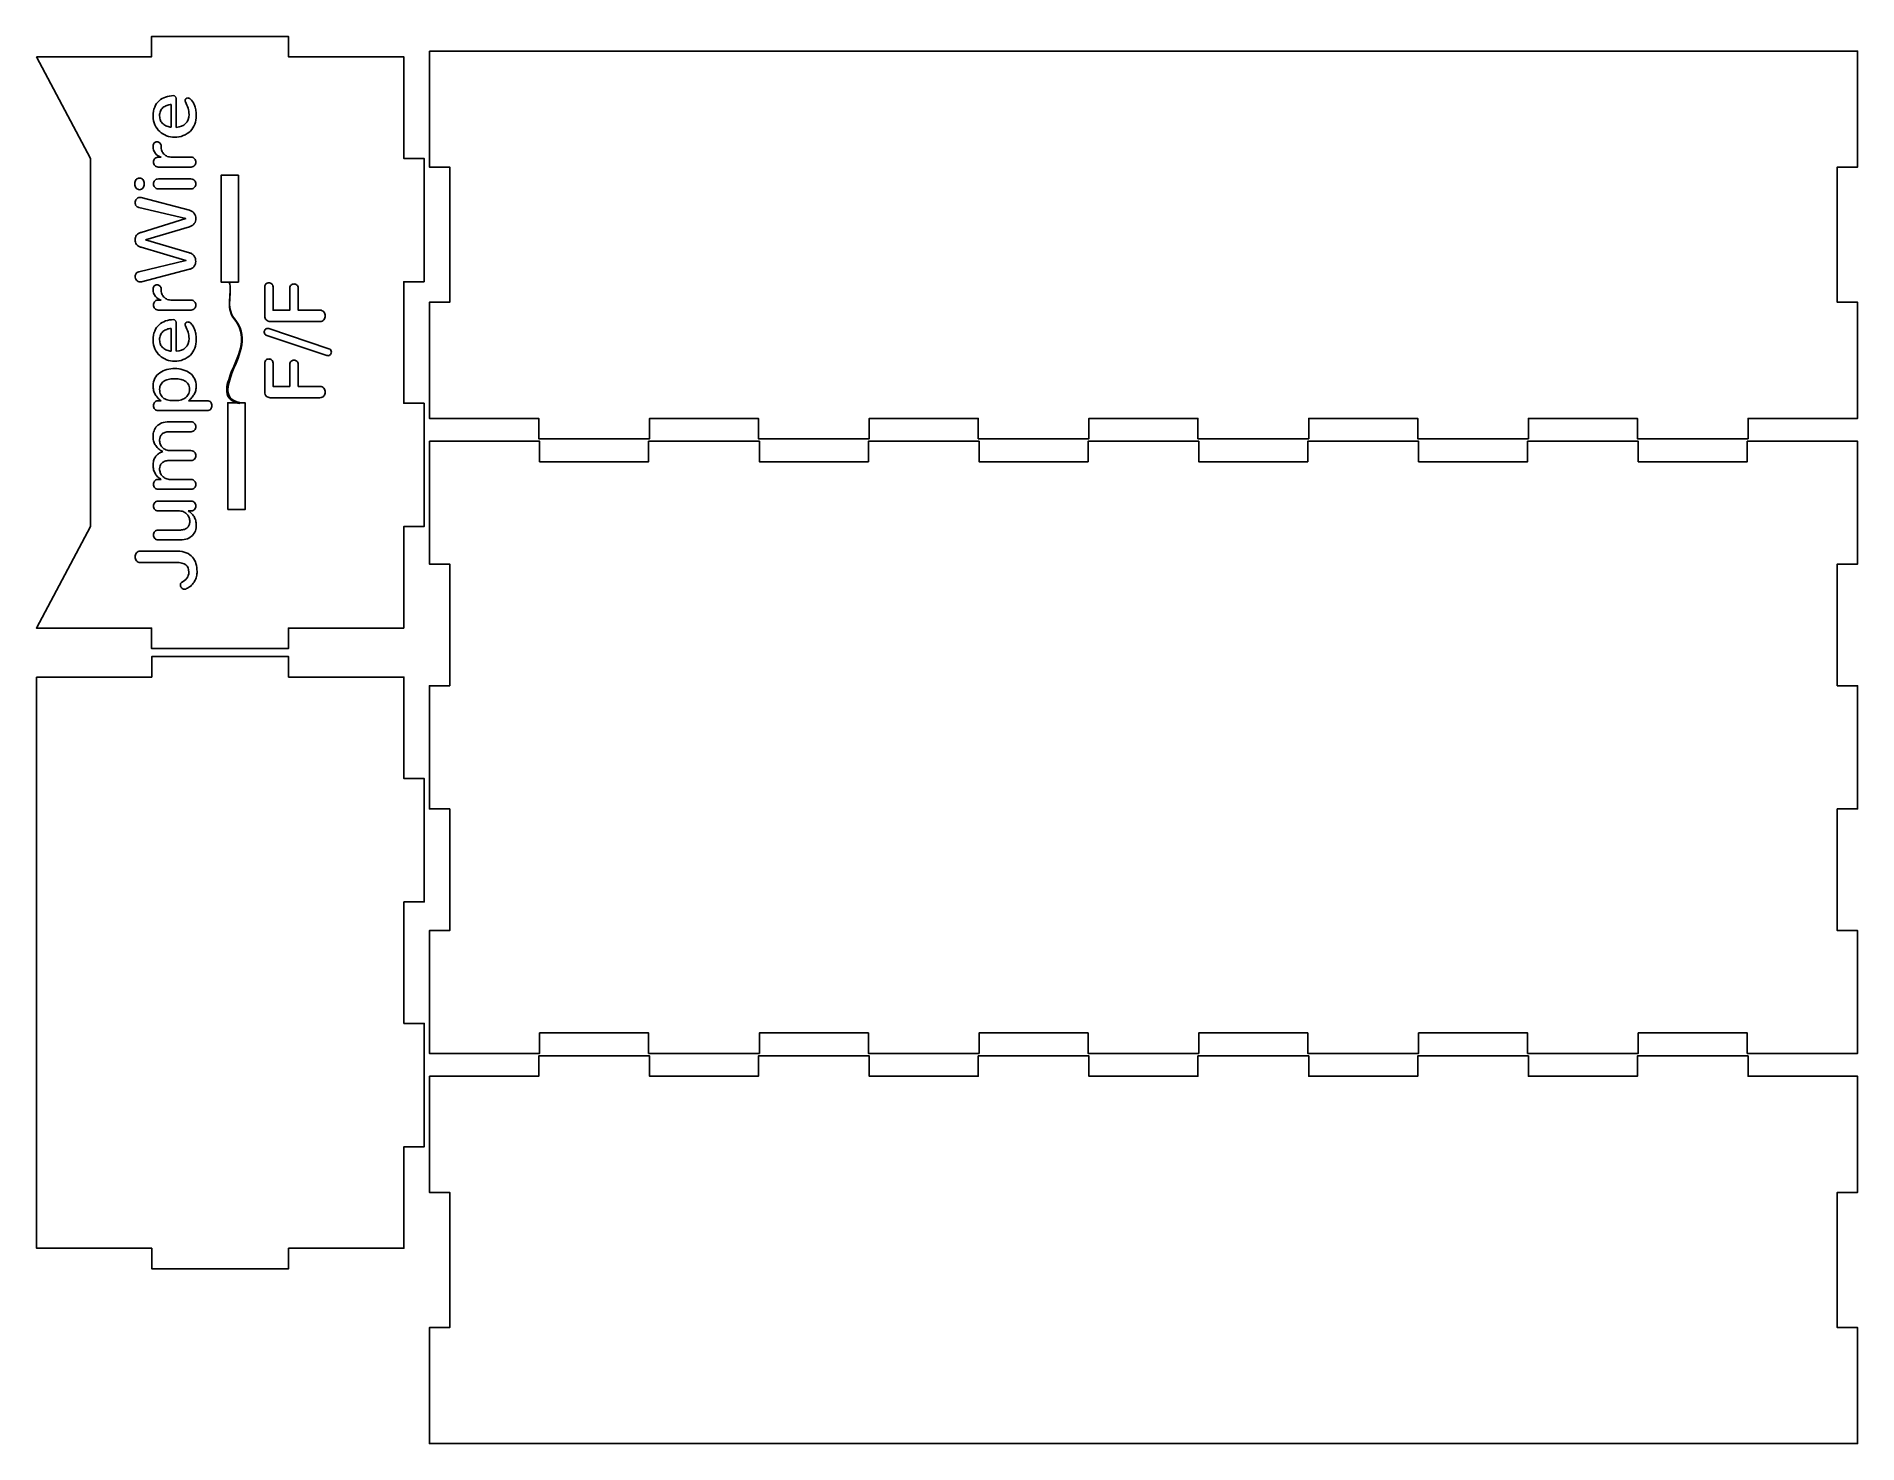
# Model space of a CAD drawing. Extents: x 4 to 361, y 20 to 295.
import ezdxf

# ---------------------------------------------------------------- set-up
doc = ezdxf.new("R2010")
doc.units = 0
doc.layers.add('Layer_1', color=7, linetype='CONTINUOUS')

msp = doc.modelspace()

# ---------------------------------------------------------------- linework, layer by layer
at = {"layer": 'Layer_1', "color": 7}
for points in [[(3.970833, 291.375004), (26.5525, 291.375004), (26.5525, 295.375004), (53.389166, 295.375004), (53.389166, 291.375004), (75.970833, 291.375004), (75.970833, 271.460004), (79.970833, 271.460004), (79.970833, 247.290004), (75.970833, 247.290004), (75.970833, 223.460004), (79.970833, 223.460004), (79.970833, 199.290004), (75.970833, 199.290004), (75.970833, 179.375004), (53.389166, 179.375004), (53.389166, 175.375004), (26.5525, 175.375004), (26.5525, 179.375004), (3.970833, 179.375004), (14.554166, 199.290004), (14.554166, 223.460004), (14.554166, 247.290004), (14.554166, 271.460004)], [(81, 292.5), (102.45346, 292.5), (124.16192, 292.5), (145.53038, 292.5), (167.23885, 292.5), (188.60731, 292.5), (210.31577, 292.5), (231.68423, 292.5), (253.39269, 292.5), (274.76115, 292.5), (296.46962, 292.5), (317.83808, 292.5), (339.54654, 292.5), (361, 292.5), (361, 269.748333), (357, 269.748333), (357, 243.251667), (361, 243.251667), (361, 220.5), (339.54654, 220.5), (339.54654, 216.5), (317.83808, 216.5), (317.83808, 220.5), (296.46962, 220.5), (296.46962, 216.5), (274.76115, 216.5), (274.76115, 220.5), (253.39269, 220.5), (253.39269, 216.5), (231.68423, 216.5), (231.68423, 220.5), (210.31577, 220.5), (210.31577, 216.5), (188.60731, 216.5), (188.60731, 220.5), (167.23885, 220.5), (167.23885, 216.5), (145.53038, 216.5), (145.53038, 220.5), (124.16192, 220.5), (124.16192, 216.5), (102.45346, 216.5), (102.45346, 220.5), (81, 220.5), (81, 243.251667), (85, 243.251667), (85, 269.748333), (81, 269.748333)], [(81, 216), (102.62346, 216), (102.62346, 212), (123.99192, 212), (123.99192, 216), (145.70038, 216), (145.70038, 212), (167.06885, 212), (167.06885, 216), (188.77731, 216), (188.77731, 212), (210.14577, 212), (210.14577, 216), (231.85423, 216), (231.85423, 212), (253.22269, 212), (253.22269, 216), (274.93115, 216), (274.93115, 212), (296.29962, 212), (296.29962, 216), (318.00808, 216), (318.00808, 212), (339.37654, 212), (339.37654, 216), (361, 216), (361, 191.915), (357, 191.915), (357, 168.085), (361, 168.085), (361, 143.915), (357, 143.915), (357, 120.085), (361, 120.085), (361, 96), (339.37654, 96), (339.37654, 100), (318.00808, 100), (318.00808, 96), (296.29962, 96), (296.29962, 100), (274.93115, 100), (274.93115, 96), (253.22269, 96), (253.22269, 100), (231.85423, 100), (231.85423, 96), (210.14577, 96), (210.14577, 100), (188.77731, 100), (188.77731, 96), (167.06885, 96), (167.06885, 100), (145.70038, 100), (145.70038, 96), (123.99192, 96), (123.99192, 100), (102.62346, 100), (102.62346, 96), (81, 96), (81, 120.085), (85, 120.085), (85, 143.915), (81, 143.915), (81, 168.085), (85, 168.085), (85, 191.915), (81, 191.915)], [(4.00007, 169.787503), (26.58174, 169.787503), (26.58174, 173.787503), (53.4184, 173.787503), (53.4184, 169.787503), (76.00007, 169.787503), (76.00007, 149.872503), (80.00007, 149.872503), (80.00007, 125.702503), (76.00007, 125.702503), (76.00007, 101.872503), (80.00007, 101.872503), (80.00007, 77.702503), (76.00007, 77.702503), (76.00007, 57.787503), (53.4184, 57.787503), (53.4184, 53.787503), (26.58174, 53.787503), (26.58174, 57.787503), (4.00007, 57.787503), (4.00007, 77.702503), (4.00007, 101.872503), (4.00007, 125.702503), (4.00007, 149.872503)], [(81, 91.5), (102.45346, 91.5), (102.45346, 95.5), (124.16192, 95.5), (124.16192, 91.5), (145.53038, 91.5), (145.53038, 95.5), (167.23885, 95.5), (167.23885, 91.5), (188.60731, 91.5), (188.60731, 95.5), (210.31577, 95.5), (210.31577, 91.5), (231.68423, 91.5), (231.68423, 95.5), (253.39269, 95.5), (253.39269, 91.5), (274.76115, 91.5), (274.76115, 95.5), (296.46962, 95.5), (296.46962, 91.5), (317.83808, 91.5), (317.83808, 95.5), (339.54654, 95.5), (339.54654, 91.5), (361, 91.5), (361, 68.74833), (357, 68.74833), (357, 42.25167), (361, 42.25167), (361, 19.5), (339.54654, 19.5), (317.83808, 19.5), (296.46962, 19.5), (274.76115, 19.5), (253.39269, 19.5), (231.68423, 19.5), (210.31577, 19.5), (188.60731, 19.5), (167.23885, 19.5), (145.53038, 19.5), (124.16192, 19.5), (102.45346, 19.5), (81, 19.5), (81, 42.25167), (85, 42.25167), (85, 68.74833), (81, 68.74833)]]:
    msp.add_lwpolyline(points, close=True, dxfattribs=at)
at = {"layer": 'Layer_1', "color": 3}
for points in [[(30.800756, 283.766055)], [(43.568667, 268.14696), (43.568667, 247.207005), (40.166881, 247.207005), (40.166881, 268.14696)], [(24.186168, 267.614899)], [(30.800756, 239.857631)], [(31.098412, 223.964466)], [(41.489806, 202.603048), (41.489806, 223.543003), (44.891592, 223.543003), (44.891592, 202.603048)]]:
    msp.add_lwpolyline(points, close=True, dxfattribs=at)
for points in [[(31.362995, 283.179008), (31.362995, 277.548344)], [(30.370808, 277.564881), (30.370808, 282.046261)], [(30.585782, 271.705222), (34.289948, 271.705222)], [(34.289948, 269.762191), (27.84073, 269.762158)], [(27.890339, 267.441262), (34.248607, 267.441262)], [(34.248607, 265.498231), (27.890339, 265.498233)], [(24.500371, 256.959635), (33.248157, 259.679883), (24.070423, 261.854427)], [(24.500375, 263.76439), (33.967496, 261.292189)], [(33.967497, 258.075848), (25.360261, 255.487886)], [(24.053886, 249.228842), (33.264693, 251.42819), (24.500371, 254.049219)], [(25.360261, 255.487886), (33.967487, 252.941271)], [(33.967488, 249.716662), (24.566512, 247.277535)], [(30.585782, 243.679234), (34.289948, 243.679234)], [(48.71801, 240.550501), (48.71801, 246.255579)], [(50.355129, 246.255579), (50.355129, 241.699785), (53.645884, 241.699785), (53.645884, 246.024069)], [(55.291261, 246.024069), (55.291261, 241.699785), (59.541131, 241.699785)], [(34.289948, 241.736203), (27.84073, 241.736169)], [(31.362995, 239.270584), (31.362995, 233.63992)], [(59.541131, 239.475631), (49.809414, 239.475634)], [(30.370808, 233.656456), (30.370808, 238.137836)], [(60.872303, 232.82635), (49.12315, 236.737223)], [(49.561367, 238.084919), (61.31052, 234.149242)], [(48.71801, 225.614773), (48.71801, 231.319851)], [(50.355129, 231.319851), (50.355129, 226.764057), (53.645884, 226.764057), (53.645884, 231.08834)], [(55.291261, 231.08834), (55.291261, 226.764057), (59.541131, 226.764057)], [(27.766314, 223.95617), (28.427774, 223.956168)], [(37.456678, 222.021407), (27.848996, 222.021407)], [(33.76078, 223.956168), (37.456678, 223.956168)], [(43.793013, 223.416985), (43.833253, 223.499148), (43.833259, 223.499148)], [(43.833259, 223.499148), (43.873499, 223.581312)], [(59.541131, 224.539903), (49.809414, 224.539906)], [(34.281679, 217.877407), (29.973933, 217.877367)], [(29.990468, 219.820438), (34.281679, 219.820438)], [(34.273412, 212.230171), (29.973933, 212.230171)], [(30.395613, 214.164932), (34.273412, 214.164932)], [(30.296394, 208.526004), (34.28168, 208.526004)], [(34.28168, 206.582973), (27.84073, 206.582973)], [(27.857268, 204.278618), (34.28168, 204.278612)], [(32.040992, 202.343857), (27.857268, 202.343857)], [(34.331291, 202.343849), (33.711174, 202.343849)], [(27.865537, 198.606618), (32.214625, 198.606618)], [(32.181552, 196.663573), (27.865537, 196.663573)], [(24.376342, 194.46674), (31.544896, 194.46674)], [(31.396068, 192.24258), (24.376342, 192.24255)]]:
    msp.add_lwpolyline(points, dxfattribs=at)
for points in [[(27.154467, 281.517097), (27.369441, 282.01319), (27.656073, 282.423846), (28.014363, 282.749063)], [(28.014363, 282.749063), (28.372653, 283.079792), (28.802601, 283.327839), (29.304206, 283.493204)], [(29.304206, 283.493204), (29.8003, 283.664081), (30.29915, 283.755031), (30.800756, 283.766055)], [(30.800756, 283.766052), (30.949584, 283.766052), (31.081876, 283.716443), (31.197631, 283.617224)], [(31.197631, 283.617224), (31.307874, 283.523517), (31.362995, 283.377445), (31.362995, 283.179008)], [(33.115864, 282.806938), (33.115864, 282.955766), (33.170985, 283.074277), (33.281228, 283.162471)], [(33.190274, 282.525818), (33.140667, 282.625037), (33.115864, 282.718743), (33.115864, 282.806938)], [(33.694636, 281.310388), (33.567857, 281.707263), (33.399736, 282.112407), (33.190274, 282.525818)], [(33.281228, 283.162471), (33.391471, 283.256178), (33.518251, 283.303031), (33.661567, 283.303031)], [(33.661567, 283.303031), (33.7222, 283.303031), (33.788346, 283.292008), (33.860004, 283.269961)], [(33.860004, 283.269961), (33.926151, 283.253428), (33.989541, 283.223111), (34.050174, 283.179011)], [(34.050174, 283.179011), (34.276172, 283.002622), (34.469097, 282.784892), (34.62895, 282.525821)], [(34.62895, 282.525821), (34.788802, 282.272262), (34.918337, 281.996654), (35.017556, 281.698998)], [(26.832006, 279.764232), (26.832006, 280.442227), (26.939493, 281.026516), (27.154467, 281.517097)], [(27.204076, 278.019636), (26.956029, 278.521242), (26.832006, 279.102774), (26.832006, 279.764232)], [(28.287214, 280.715076), (28.176971, 280.444981), (28.12185, 280.133544), (28.12185, 279.780766)], [(28.12185, 279.780766), (28.12185, 279.461061), (28.179727, 279.168917), (28.295482, 278.904334)], [(28.766772, 281.409607), (28.551798, 281.222194), (28.391945, 280.990683), (28.287214, 280.715076)], [(28.295482, 278.904334), (28.411237, 278.645263), (28.579358, 278.419264), (28.799844, 278.226339)], [(29.527449, 281.856091), (29.229792, 281.75136), (28.976233, 281.602532), (28.766772, 281.409607)], [(30.370808, 282.046261), (30.106225, 282.024214), (29.825105, 281.960824), (29.527449, 281.856091)], [(33.223347, 278.284216), (33.664319, 278.730701), (33.884805, 279.317745), (33.884805, 280.045349)], [(33.884805, 280.045349), (33.884805, 280.491834), (33.821415, 280.913513), (33.694636, 281.310388)], [(35.30694, 279.855183), (35.30694, 279.254358), (35.207721, 278.694875), (35.009284, 278.176733)], [(35.017556, 281.698998), (35.116775, 281.401342), (35.188433, 281.092661), (35.23253, 280.772956)], [(35.23253, 280.772956), (35.282137, 280.458763), (35.30694, 280.152839), (35.30694, 279.855183)], [(28.146654, 276.738061), (27.760803, 277.096351), (27.446611, 277.523543), (27.204076, 278.019636)], [(29.502644, 275.90297), (28.984501, 276.106919), (28.532505, 276.385283), (28.146654, 276.738061)], [(28.799844, 278.226339), (29.020331, 278.038926), (29.276646, 277.887341), (29.56879, 277.771586)], [(31.032266, 275.597045), (30.53066, 275.597045), (30.020786, 275.69902), (29.502644, 275.90297)], [(29.56879, 277.771586), (29.860934, 277.655831), (30.128273, 277.586929), (30.370808, 277.564881)], [(32.752058, 275.919506), (32.195331, 275.704532), (31.622067, 275.597045), (31.032266, 275.597045)], [(31.362995, 277.548344), (32.162258, 277.597951), (32.782375, 277.843241), (33.223347, 278.284216)], [(34.149388, 276.820743), (33.76905, 276.440404), (33.303273, 276.139992), (32.752058, 275.919506)], [(35.009284, 278.176733), (34.810847, 277.65859), (34.524215, 277.206594), (34.149388, 276.820743)], [(26.832006, 273.871498), (26.832006, 274.009302), (26.856809, 274.130569), (26.906416, 274.2353)], [(27.295027, 272.432826), (26.986346, 272.791116), (26.832006, 273.270673), (26.832006, 273.871498)], [(26.906416, 274.2353), (26.950516, 274.345543), (27.008394, 274.436494), (27.080049, 274.508152)], [(26.989102, 271.085072), (27.022175, 271.195315), (27.074541, 271.294534), (27.146199, 271.382728)], [(27.080049, 274.508152), (27.151707, 274.57981), (27.234389, 274.632175), (27.328096, 274.665248)], [(27.146199, 271.382728), (27.212346, 271.470923), (27.30054, 271.542581), (27.410782, 271.597702)], [(28.452579, 271.705222), (27.984046, 271.832002), (27.598195, 272.074537), (27.295027, 272.432826)], [(27.328096, 274.665248), (27.421803, 274.703835), (27.518265, 274.723128), (27.617484, 274.723128)], [(27.410782, 271.597702), (27.515513, 271.658335), (27.639536, 271.691409), (27.782852, 271.696922)], [(27.617484, 274.723128), (27.716703, 274.723128), (27.813165, 274.703835), (27.906872, 274.665248)], [(27.782852, 271.696922), (27.788385, 271.696922), (27.824214, 271.696922), (27.890339, 271.696922)], [(27.890339, 271.696922), (27.956486, 271.702455), (28.033656, 271.705222), (28.12185, 271.705222)], [(27.906872, 274.665248), (28.000579, 274.632175), (28.086017, 274.577053), (28.163187, 274.499884)], [(28.12185, 271.705222), (28.204532, 271.705222), (28.278946, 271.705222), (28.345092, 271.705222)], [(28.163187, 274.499884), (28.234845, 274.428226), (28.295479, 274.334519), (28.345088, 274.218764)], [(28.345088, 274.218764), (28.389188, 274.108521), (28.411238, 273.978985), (28.411238, 273.830157)], [(28.345092, 271.705222), (28.411239, 271.705222), (28.447068, 271.705222), (28.452579, 271.705222)], [(28.411238, 273.830157), (28.411238, 273.510452), (28.458091, 273.218308), (28.551798, 272.953725)], [(28.551798, 272.953725), (28.645504, 272.694654), (28.78882, 272.471411), (28.981745, 272.283998)], [(28.981745, 272.283998), (29.169158, 272.102097), (29.386889, 271.958781), (29.634936, 271.85405)], [(29.634936, 271.85405), (29.882983, 271.754831), (30.199931, 271.705222), (30.585782, 271.705222)], [(34.289948, 271.705222), (34.444289, 271.705222), (34.579337, 271.674905), (34.695092, 271.614272)], [(34.695092, 271.614272), (34.805335, 271.559152), (34.899041, 271.484738), (34.976211, 271.39103)], [(34.976211, 271.39103), (35.053382, 271.302835), (35.111259, 271.198104), (35.149844, 271.076837)], [(26.931222, 270.746075), (26.931222, 270.86183), (26.950515, 270.974829), (26.989102, 271.085072)], [(26.989102, 270.382273), (26.950515, 270.50354), (26.931222, 270.624808), (26.931222, 270.746075)], [(27.162735, 270.06808), (27.085565, 270.161787), (27.027687, 270.266518), (26.989102, 270.382273)], [(27.443855, 269.844838), (27.3281, 269.905471), (27.234393, 269.979885), (27.162735, 270.06808)], [(27.84073, 269.762158), (27.691902, 269.762158), (27.55961, 269.789718), (27.443855, 269.844838)], [(34.695092, 269.844871), (34.579337, 269.789751), (34.444289, 269.762191), (34.289948, 269.762191)], [(34.98448, 270.059845), (34.907309, 269.97165), (34.810847, 269.899992), (34.695092, 269.844871)], [(35.149844, 270.365769), (35.111257, 270.255526), (35.056136, 270.153552), (34.98448, 270.059845)], [(35.149844, 271.076837), (35.188431, 270.961082), (35.207724, 270.84257), (35.207724, 270.721303)], [(35.207724, 270.721303), (35.207724, 270.600036), (35.188431, 270.481524), (35.149844, 270.365769)], [(23.26013, 266.473884), (23.26013, 266.639249), (23.284933, 266.790833), (23.33454, 266.928636)], [(23.33454, 266.010863), (23.284933, 266.154179), (23.26013, 266.308519), (23.26013, 266.473884)], [(23.33454, 266.928636), (23.37864, 267.071952), (23.44203, 267.193219), (23.52471, 267.292438)], [(23.52471, 265.638793), (23.442027, 265.743524), (23.378637, 265.867547), (23.33454, 266.010863)], [(23.52471, 267.292438), (23.607392, 267.391657), (23.706611, 267.468828), (23.822366, 267.523949)], [(23.822366, 265.399014), (23.706611, 265.459647), (23.607392, 265.539574), (23.52471, 265.638793)], [(23.822366, 267.523949), (23.932609, 267.584582), (24.053876, 267.614899), (24.186168, 267.614899)], [(24.186168, 265.316334), (24.053876, 265.316334), (23.932609, 265.343894), (23.822366, 265.399014)], [(24.558238, 265.399014), (24.442483, 265.343894), (24.318459, 265.316334), (24.186168, 265.316334)], [(24.186173, 267.614899), (24.456268, 267.614899), (24.67951, 267.507412), (24.855899, 267.292438)], [(24.847626, 265.638793), (24.764944, 265.539574), (24.668481, 265.459648), (24.558238, 265.399014)], [(25.046064, 266.002595), (24.996457, 265.864791), (24.930311, 265.743524), (24.847626, 265.638793)], [(24.855899, 267.292438), (25.026776, 267.077465), (25.112214, 266.801857), (25.112214, 266.465616)], [(25.112214, 266.465616), (25.112214, 266.300251), (25.090164, 266.145911), (25.046064, 266.002595)], [(26.931221, 266.473882), (26.931221, 266.595149), (26.953271, 266.713661), (26.997371, 266.829416)], [(26.997371, 266.11008), (26.953271, 266.231347), (26.931221, 266.352615), (26.931221, 266.473882)], [(26.997371, 266.829416), (27.035958, 266.945171), (27.096591, 267.047145), (27.179272, 267.13534)], [(27.179272, 265.795887), (27.096589, 265.889594), (27.035956, 265.994325), (26.997371, 266.11008)], [(27.179272, 267.13534), (27.256442, 267.229047), (27.355661, 267.303461), (27.476928, 267.358582)], [(27.476928, 265.580913), (27.355661, 265.636033), (27.256442, 265.707691), (27.179272, 265.795887)], [(27.476928, 267.358582), (27.592683, 267.413702), (27.730487, 267.441262), (27.890339, 267.441262)], [(27.890339, 265.498233), (27.730487, 265.498233), (27.592683, 265.525793), (27.476928, 265.580913)], [(34.248607, 267.441262), (34.40846, 267.441262), (34.54902, 267.410945), (34.670287, 267.350312)], [(34.670287, 265.580911), (34.54902, 265.525791), (34.40846, 265.498231), (34.248607, 265.498231)], [(34.670287, 267.350312), (34.786042, 267.295192), (34.885261, 267.220778), (34.967943, 267.12707)], [(34.976211, 265.795885), (34.893529, 265.70769), (34.791554, 265.636032), (34.670287, 265.580911)], [(34.967943, 267.12707), (35.045113, 267.038875), (35.105747, 266.934144), (35.149844, 266.812877)], [(35.149844, 266.10181), (35.111257, 265.986055), (35.05338, 265.88408), (34.976211, 265.795885)], [(35.149844, 266.812877), (35.188431, 266.697122), (35.207724, 266.57861), (35.207724, 266.457343)], [(35.207724, 266.457343), (35.207724, 266.336076), (35.188431, 266.217565), (35.149844, 266.10181)], [(23.318014, 262.755664), (23.318014, 262.882443), (23.340064, 263.006467), (23.384164, 263.127734)], [(23.499915, 262.185156), (23.378648, 262.361545), (23.318014, 262.551714), (23.318014, 262.755664)], [(23.384164, 263.127734), (23.428257, 263.254513), (23.491647, 263.367512), (23.574333, 263.466731)], [(24.070423, 261.854427), (23.80584, 261.904034), (23.61567, 262.014277), (23.499915, 262.185156)], [(23.574333, 263.466731), (23.651503, 263.56595), (23.747966, 263.645877), (23.863721, 263.70651)], [(23.863721, 263.70651), (23.973964, 263.767143), (24.100743, 263.79746), (24.244059, 263.79746)], [(24.244059, 263.79746), (24.332254, 263.79746), (24.417692, 263.786437), (24.500375, 263.76439)], [(33.967496, 261.292189), (34.176958, 261.242582), (34.361615, 261.162656), (34.521468, 261.052411)], [(34.521468, 261.052411), (34.675808, 260.942168), (34.8081, 260.812632), (34.918343, 260.663804)], [(34.918343, 260.663804), (35.023074, 260.520488), (35.103, 260.360636), (35.158121, 260.184247)], [(34.529737, 258.307359), (34.369884, 258.202628), (34.182471, 258.125457), (33.967497, 258.075848)], [(34.926612, 258.679429), (34.816369, 258.536113), (34.684077, 258.41209), (34.529737, 258.307359)], [(35.166391, 259.14245), (35.111271, 258.977085), (35.031345, 258.822745), (34.926612, 258.679429)], [(35.158121, 260.184247), (35.213241, 260.01337), (35.240801, 259.839737), (35.240801, 259.663348)], [(35.240801, 259.663348), (35.240801, 259.486959), (35.215998, 259.313327), (35.166391, 259.14245)], [(23.30975, 255.496159), (23.30975, 255.656012), (23.334553, 255.813108), (23.38416, 255.967448)], [(23.38416, 255.02487), (23.334553, 255.17921), (23.30975, 255.336306), (23.30975, 255.496159)], [(23.38416, 255.967448), (23.433767, 256.121788), (23.508181, 256.265104), (23.607402, 256.397396)], [(23.607402, 254.594922), (23.508183, 254.727213), (23.433769, 254.870529), (23.38416, 255.02487)], [(23.607402, 256.397396), (23.706621, 256.529687), (23.830644, 256.645442), (23.979472, 256.744661)], [(23.979472, 254.255925), (23.830644, 254.355144), (23.706621, 254.468143), (23.607402, 254.594922)], [(23.979472, 256.744661), (24.1283, 256.84388), (24.301933, 256.915538), (24.500371, 256.959635)], [(24.500371, 254.049219), (24.301933, 254.093319), (24.1283, 254.162221), (23.979472, 254.255925)], [(33.967487, 252.941271), (34.165925, 252.897171), (34.342314, 252.820001), (34.496654, 252.709761)], [(34.529728, 249.948172), (34.369875, 249.843441), (34.182462, 249.766271), (33.967488, 249.716662)], [(34.496654, 252.709761), (34.645482, 252.599518), (34.775018, 252.467226), (34.885261, 252.312886)], [(34.910066, 250.311975), (34.810847, 250.174171), (34.684068, 250.052903), (34.529728, 249.948172)], [(34.885261, 252.312886), (34.989992, 252.158545), (35.069918, 251.990425), (35.125039, 251.808524)], [(35.133309, 250.758459), (35.083702, 250.598606), (35.009288, 250.449778), (34.910066, 250.311975)], [(35.125039, 251.808524), (35.180159, 251.632135), (35.207719, 251.450234), (35.207719, 251.262821)], [(35.207719, 251.262821), (35.207719, 251.091944), (35.182916, 250.923824), (35.133309, 250.758459)], [(23.33455, 248.344141), (23.33455, 248.548091), (23.392428, 248.732748), (23.508183, 248.898112)], [(23.40896, 247.947266), (23.359353, 248.079558), (23.33455, 248.21185), (23.33455, 248.344141)], [(23.59913, 247.591732), (23.516447, 247.696463), (23.453057, 247.814975), (23.40896, 247.947266)], [(23.508183, 248.898112), (23.618426, 249.068989), (23.800327, 249.179232), (24.053886, 249.228842)], [(23.905054, 247.343685), (23.783787, 247.409832), (23.681812, 247.492514), (23.59913, 247.591732)], [(24.301929, 247.244465), (24.153101, 247.244465), (24.020809, 247.277538), (23.905054, 247.343685)], [(24.566512, 247.277535), (24.48383, 247.255488), (24.395636, 247.244465), (24.301929, 247.244465)], [(26.906416, 246.209312), (26.950516, 246.319555), (27.008394, 246.410505), (27.080049, 246.482163)], [(27.080049, 246.482163), (27.151707, 246.553821), (27.234389, 246.606187), (27.328096, 246.63926)], [(27.328096, 246.63926), (27.421803, 246.677847), (27.518265, 246.69714), (27.617484, 246.69714)], [(27.617484, 246.69714), (27.716703, 246.69714), (27.813165, 246.677847), (27.906872, 246.63926)], [(27.906872, 246.63926), (28.000579, 246.606187), (28.086017, 246.551065), (28.163187, 246.473895)], [(28.163187, 246.473895), (28.234845, 246.402237), (28.295479, 246.30853), (28.345088, 246.192775)], [(41.86198, 243.650292), (41.95319, 245.34435), (42.093431, 246.114236), (41.754375, 247.207003)], [(41.754375, 247.207003), (42.091083, 246.121804), (41.944403, 245.336519), (41.833165, 243.651027)], [(48.71801, 246.255579), (48.71801, 246.393383), (48.742817, 246.511894), (48.79243, 246.611113)], [(48.79243, 246.611113), (48.836523, 246.715844), (48.897157, 246.801282), (48.974331, 246.867428)], [(48.974331, 246.867428), (49.051501, 246.939086), (49.139695, 246.991451), (49.238914, 247.024524)], [(49.238914, 247.024524), (49.332621, 247.057597), (49.431839, 247.074134), (49.53657, 247.074134)], [(49.53657, 247.074134), (49.635789, 247.074134), (49.735007, 247.057597), (49.834226, 247.024524)], [(49.834226, 247.024524), (49.933445, 246.991451), (50.021639, 246.939085), (50.09881, 246.867428)], [(50.09881, 246.867428), (50.17598, 246.801281), (50.23937, 246.715843), (50.288979, 246.611113)], [(50.288979, 246.611113), (50.333079, 246.511894), (50.355129, 246.393383), (50.355129, 246.255579)], [(53.645884, 246.024069), (53.645884, 246.161872), (53.670687, 246.280383), (53.720294, 246.379602)], [(53.720294, 246.379602), (53.764394, 246.484333), (53.825028, 246.569772), (53.902195, 246.635917)], [(53.902195, 246.635917), (53.979365, 246.707575), (54.067559, 246.759941), (54.166778, 246.793014)], [(54.166778, 246.793014), (54.265997, 246.826087), (54.365215, 246.842624), (54.464434, 246.842624)], [(54.464434, 246.842624), (54.569165, 246.842624), (54.67114, 246.826087), (54.770359, 246.793014)], [(54.770359, 246.793014), (54.869578, 246.759941), (54.957772, 246.707575), (55.034942, 246.635917)], [(55.034942, 246.635917), (55.112112, 246.56977), (55.175502, 246.484332), (55.225111, 246.379602)], [(55.225111, 246.379602), (55.269211, 246.280383), (55.291261, 246.161872), (55.291261, 246.024069)], [(26.832006, 245.84551), (26.832006, 245.983313), (26.856809, 246.104581), (26.906416, 246.209312)], [(27.295027, 244.406838), (26.986346, 244.765128), (26.832006, 245.244685), (26.832006, 245.84551)], [(26.931222, 242.720086), (26.931222, 242.835841), (26.950515, 242.948841), (26.989102, 243.059084)], [(26.989102, 243.059084), (27.022175, 243.169327), (27.074541, 243.268545), (27.146199, 243.35674)], [(27.146199, 243.35674), (27.212346, 243.444934), (27.30054, 243.516592), (27.410782, 243.571714)], [(28.452579, 243.679234), (27.984046, 243.806013), (27.598195, 244.048548), (27.295027, 244.406838)], [(27.410782, 243.571714), (27.515513, 243.632347), (27.639536, 243.665421), (27.782852, 243.670934)], [(27.782852, 243.670934), (27.788385, 243.670934), (27.824214, 243.670934), (27.890339, 243.670934)], [(27.890339, 243.670934), (27.956486, 243.676467), (28.033656, 243.679234), (28.12185, 243.679234)], [(28.12185, 243.679234), (28.204532, 243.679234), (28.278946, 243.679234), (28.345092, 243.679234)], [(28.345088, 246.192775), (28.389188, 246.082532), (28.411238, 245.952997), (28.411238, 245.804168)], [(28.345092, 243.679234), (28.411239, 243.679234), (28.447068, 243.679234), (28.452579, 243.679234)], [(28.411238, 245.804168), (28.411238, 245.484463), (28.458091, 245.192319), (28.551798, 244.927736)], [(28.551798, 244.927736), (28.645504, 244.668665), (28.78882, 244.445423), (28.981745, 244.25801)], [(28.981745, 244.25801), (29.169158, 244.076109), (29.386889, 243.932793), (29.634936, 243.828062)], [(29.634936, 243.828062), (29.882983, 243.728843), (30.199931, 243.679234), (30.585782, 243.679234)], [(34.289948, 243.679234), (34.444289, 243.679234), (34.579337, 243.648917), (34.695092, 243.588284)], [(34.695092, 243.588284), (34.805335, 243.533164), (34.899041, 243.45875), (34.976211, 243.365042)], [(34.976211, 243.365042), (35.053382, 243.276847), (35.111259, 243.172116), (35.149844, 243.050849)], [(35.149844, 243.050849), (35.188431, 242.935094), (35.207724, 242.816583), (35.207724, 242.695315)], [(41.833165, 243.651027), (41.796155, 243.090195), (41.781685, 242.475075), (41.893745, 241.860981)], [(41.94559, 241.865156), (41.825554, 242.476064), (41.831771, 243.089209), (41.86198, 243.650292)], [(26.989102, 242.356284), (26.950515, 242.477551), (26.931222, 242.598819), (26.931222, 242.720086)], [(27.162735, 242.042091), (27.085565, 242.135798), (27.027687, 242.240529), (26.989102, 242.356284)], [(27.443855, 241.818849), (27.3281, 241.879482), (27.234393, 241.953896), (27.162735, 242.042091)], [(27.84073, 241.736169), (27.691902, 241.736169), (27.55961, 241.763729), (27.443855, 241.818849)], [(28.014363, 238.840639), (28.372653, 239.171368), (28.802601, 239.419414), (29.304206, 239.584779)], [(29.304206, 239.584779), (29.8003, 239.755656), (30.29915, 239.846606), (30.800756, 239.857631)], [(30.800756, 239.857628), (30.949584, 239.857628), (31.081876, 239.808019), (31.197631, 239.7088)], [(31.197631, 239.7088), (31.307874, 239.615093), (31.362995, 239.469021), (31.362995, 239.270584)], [(33.115864, 238.898513), (33.115864, 239.047341), (33.170985, 239.165852), (33.281228, 239.254047)], [(33.281228, 239.254047), (33.391471, 239.347754), (33.518251, 239.394607), (33.661567, 239.394607)], [(33.661567, 239.394607), (33.7222, 239.394607), (33.788346, 239.383584), (33.860004, 239.361537)], [(33.860004, 239.361537), (33.926151, 239.344997), (33.989541, 239.31468), (34.050174, 239.270587)], [(34.050174, 239.270587), (34.276172, 239.094198), (34.469097, 238.876467), (34.62895, 238.617396)], [(34.695092, 241.818883), (34.579337, 241.763763), (34.444289, 241.736203), (34.289948, 241.736203)], [(34.98448, 242.033857), (34.907309, 241.945663), (34.810847, 241.874005), (34.695092, 241.818883)], [(35.149844, 242.339782), (35.111257, 242.229539), (35.056136, 242.127564), (34.98448, 242.033857)], [(35.207724, 242.695315), (35.207724, 242.574048), (35.188431, 242.455537), (35.149844, 242.339782)], [(41.893745, 241.860981), (41.998764, 241.285435), (42.217562, 240.688339), (42.657631, 240.089117)], [(42.726681, 240.112594), (42.283931, 240.702033), (42.058047, 241.29282), (41.94559, 241.865156)], [(42.657631, 240.089117), (44.037177, 238.471127), (44.353509, 236.742055), (44.088436, 234.947892)], [(44.220163, 234.939914), (44.468402, 236.748501), (44.130613, 238.489419), (42.726681, 240.112594)], [(48.80069, 240.13709), (48.74557, 240.269381), (48.71801, 240.407185), (48.71801, 240.550501)], [(49.0322, 239.798092), (48.932981, 239.897311), (48.855811, 240.01031), (48.80069, 240.13709)], [(49.379466, 239.558314), (49.241662, 239.618947), (49.125907, 239.698873), (49.0322, 239.798092)], [(49.809414, 239.475634), (49.655073, 239.475634), (49.511757, 239.503194), (49.379466, 239.558314)], [(59.541131, 241.699785), (59.71752, 241.699785), (59.874616, 241.666712), (60.01242, 241.600565)], [(60.01242, 239.566581), (59.874616, 239.505948), (59.71752, 239.475631), (59.541131, 239.475631)], [(60.01242, 241.600565), (60.144711, 241.539932), (60.254954, 241.457249), (60.343149, 241.352518)], [(60.343149, 239.822896), (60.254954, 239.718165), (60.144711, 239.632727), (60.01242, 239.566581)], [(60.343149, 241.352518), (60.431344, 241.247787), (60.49749, 241.12652), (60.541587, 240.988716)], [(60.541587, 240.17843), (60.497487, 240.046138), (60.431341, 239.927627), (60.343149, 239.822896)], [(60.541587, 240.988716), (60.58568, 240.856425), (60.607727, 240.721377), (60.607727, 240.583573)], [(60.607727, 240.583573), (60.607727, 240.445769), (60.58568, 240.310721), (60.541587, 240.17843)], [(26.832006, 235.855808), (26.832006, 236.533803), (26.939493, 237.118091), (27.154467, 237.608673)], [(27.204076, 234.111212), (26.956029, 234.612818), (26.832006, 235.19435), (26.832006, 235.855808)], [(27.154467, 237.608673), (27.369441, 238.104766), (27.656073, 238.515422), (28.014363, 238.840639)], [(28.287214, 236.806651), (28.176971, 236.536556), (28.12185, 236.225119), (28.12185, 235.872341)], [(28.12185, 235.872341), (28.12185, 235.552636), (28.179727, 235.260492), (28.295482, 234.995909)], [(28.766772, 237.501183), (28.551798, 237.31377), (28.391945, 237.082259), (28.287214, 236.806651)], [(29.527449, 237.947667), (29.229792, 237.842936), (28.976233, 237.694108), (28.766772, 237.501183)], [(30.370808, 238.137836), (30.106225, 238.115789), (29.825105, 238.0524), (29.527449, 237.947667)], [(33.190274, 238.617393), (33.140667, 238.716612), (33.115864, 238.810319), (33.115864, 238.898513)], [(33.694636, 237.401964), (33.567857, 237.798839), (33.399736, 238.203982), (33.190274, 238.617393)], [(33.223347, 234.375792), (33.664319, 234.822277), (33.884805, 235.409321), (33.884805, 236.136925)], [(33.884805, 236.136925), (33.884805, 236.583409), (33.821415, 237.005089), (33.694636, 237.401964)], [(34.62895, 238.617396), (34.788802, 238.363837), (34.918337, 238.08823), (35.017556, 237.790574)], [(35.30694, 235.946759), (35.30694, 235.345934), (35.207721, 234.786451), (35.009284, 234.268308)], [(35.017556, 237.790574), (35.116775, 237.492917), (35.188433, 237.184237), (35.23253, 236.864532)], [(35.23253, 236.864532), (35.282137, 236.550339), (35.30694, 236.244415), (35.30694, 235.946759)], [(48.627056, 237.415217), (48.627056, 237.503412), (48.643593, 237.58885), (48.676666, 237.671532)], [(48.742811, 237.018342), (48.665641, 237.145122), (48.627056, 237.277414), (48.627056, 237.415217)], [(48.676666, 237.671532), (48.704226, 237.759727), (48.748323, 237.836897), (48.808958, 237.903043)], [(49.12315, 236.737223), (48.946761, 236.797856), (48.819981, 236.891563), (48.742811, 237.018342)], [(48.808958, 237.903043), (48.864078, 237.96919), (48.93298, 238.021555), (49.015664, 238.060139)], [(49.015664, 238.060139), (49.098346, 238.104239), (49.192052, 238.126289), (49.296783, 238.126289)], [(49.296783, 238.126289), (49.340883, 238.126289), (49.38498, 238.123522), (49.429075, 238.117989)], [(49.429075, 238.117989), (49.473175, 238.112456), (49.517272, 238.101432), (49.561367, 238.084919)], [(28.146654, 232.829636), (27.760803, 233.187926), (27.446611, 233.615118), (27.204076, 234.111212)], [(29.502644, 231.994545), (28.984501, 232.198495), (28.532505, 232.476859), (28.146654, 232.829636)], [(28.295482, 234.995909), (28.411237, 234.736838), (28.579358, 234.51084), (28.799844, 234.317914)], [(28.799844, 234.317914), (29.020331, 234.130501), (29.276646, 233.978917), (29.56879, 233.863162)], [(29.56879, 233.863162), (29.860934, 233.747407), (30.128273, 233.678505), (30.370808, 233.656456)], [(31.362995, 233.63992), (32.162258, 233.689527), (32.782375, 233.934817), (33.223347, 234.375792)], [(34.149388, 232.912319), (33.76905, 232.53198), (33.303273, 232.231568), (32.752058, 232.011082)], [(35.009284, 234.268308), (34.810847, 233.750166), (34.524215, 233.29817), (34.149388, 232.912319)], [(44.088436, 234.947892), (43.826602, 233.175653), (42.999839, 231.378067), (42.237845, 229.740487)], [(42.418766, 229.711035), (43.162073, 231.345829), (43.975277, 233.155761), (44.220163, 234.939914)], [(48.974331, 231.9317), (49.051501, 232.003358), (49.139695, 232.055723), (49.238914, 232.088796)], [(49.238914, 232.088796), (49.332621, 232.121869), (49.431839, 232.138406), (49.53657, 232.138406)], [(49.53657, 232.138406), (49.635789, 232.138406), (49.735007, 232.121869), (49.834226, 232.088796)], [(49.834226, 232.088796), (49.933445, 232.055723), (50.021639, 232.003357), (50.09881, 231.9317)], [(61.004594, 232.79328), (60.960501, 232.798813), (60.916404, 232.809837), (60.872303, 232.82635)], [(61.128618, 232.78498), (61.090031, 232.78498), (61.04869, 232.787747), (61.004594, 232.79328)], [(61.409738, 232.85113), (61.327055, 232.80703), (61.233349, 232.78498), (61.128618, 232.78498)], [(61.31052, 234.149242), (61.481397, 234.088609), (61.60542, 233.997658), (61.68259, 233.87639)], [(61.616443, 233.008226), (61.561323, 232.942079), (61.492421, 232.889714), (61.409738, 232.85113)], [(61.748735, 233.231469), (61.721175, 233.148786), (61.677078, 233.074372), (61.616443, 233.008226)], [(61.68259, 233.87639), (61.75976, 233.760635), (61.798345, 233.633856), (61.798345, 233.496052)], [(61.798345, 233.496052), (61.798345, 233.407857), (61.781808, 233.319663), (61.748735, 233.231469)], [(27.18754, 228.346598), (27.424563, 228.776546), (27.744267, 229.13208), (28.146654, 229.413199)], [(28.146654, 229.413199), (28.549041, 229.699831), (29.014818, 229.912049), (29.543985, 230.049853)], [(31.032266, 231.688621), (30.53066, 231.688621), (30.020786, 231.790596), (29.502644, 231.994545)], [(29.543985, 230.049853), (30.06764, 230.193169), (30.59405, 230.264827), (31.123217, 230.264827)], [(32.752058, 232.011082), (32.195331, 231.796108), (31.622067, 231.688621), (31.032266, 231.688621)], [(31.123217, 230.264827), (31.652384, 230.264827), (32.178794, 230.187657), (32.702448, 230.033316)], [(32.702448, 230.033316), (33.226103, 229.884488), (33.680855, 229.664002), (34.066706, 229.371858)], [(34.066706, 229.371858), (34.452557, 229.079714), (34.755725, 228.718668), (34.976211, 228.28872)], [(42.237845, 229.740487), (42.082584, 229.252416), (41.852246, 228.672195), (41.660756, 228.080804)], [(41.868712, 228.052792), (42.051167, 228.641457), (42.272904, 229.222207), (42.418766, 229.711035)], [(48.71801, 231.319851), (48.71801, 231.457655), (48.742817, 231.576166), (48.79243, 231.675385)], [(48.79243, 231.675385), (48.836523, 231.780116), (48.897157, 231.865554), (48.974331, 231.9317)], [(50.09881, 231.9317), (50.17598, 231.865553), (50.23937, 231.780115), (50.288979, 231.675385)], [(50.288979, 231.675385), (50.333079, 231.576166), (50.355129, 231.457655), (50.355129, 231.319851)], [(53.645884, 231.08834), (53.645884, 231.226144), (53.670687, 231.344655), (53.720294, 231.443874)], [(53.720294, 231.443874), (53.764394, 231.548605), (53.825028, 231.634044), (53.902195, 231.700189)], [(53.902195, 231.700189), (53.979365, 231.771847), (54.067559, 231.824213), (54.166778, 231.857286)], [(54.166778, 231.857286), (54.265997, 231.890359), (54.365215, 231.906896), (54.464434, 231.906896)], [(54.464434, 231.906896), (54.569165, 231.906896), (54.67114, 231.890359), (54.770359, 231.857286)], [(54.770359, 231.857286), (54.869578, 231.824213), (54.957772, 231.771847), (55.034942, 231.700189)], [(55.034942, 231.700189), (55.112112, 231.634042), (55.175502, 231.548604), (55.225111, 231.443874)], [(55.225111, 231.443874), (55.269211, 231.344655), (55.291261, 231.226144), (55.291261, 231.08834)], [(26.832006, 226.858317), (26.832006, 227.426068), (26.950517, 227.922162), (27.18754, 228.346598)], [(26.939493, 225.981884), (26.867835, 226.268516), (26.832006, 226.56066), (26.832006, 226.858317)], [(27.253686, 225.179866), (27.11037, 225.433425), (27.005639, 225.700765), (26.939493, 225.981884)], [(27.774584, 224.493603), (27.565122, 224.703065), (27.391489, 224.931819), (27.253686, 225.179866)], [(28.394701, 227.22215), (28.2128, 226.957567), (28.12185, 226.621325), (28.12185, 226.213426)], [(28.12185, 226.213426), (28.12185, 225.766941), (28.196264, 225.397627), (28.345092, 225.105483)], [(28.345092, 225.105483), (28.488408, 224.818851), (28.695114, 224.590097), (28.965209, 224.41922)], [(29.105769, 227.850535), (28.813625, 227.696195), (28.576602, 227.486733), (28.394701, 227.22215)], [(30.073152, 228.172996), (29.714862, 228.112363), (29.392401, 228.004876), (29.105769, 227.850535)], [(31.065339, 228.263946), (30.762171, 228.263946), (30.431442, 228.233629), (30.073152, 228.172996)], [(32.049258, 228.172996), (31.685456, 228.233629), (31.357483, 228.263946), (31.065339, 228.263946)], [(33.024909, 227.842267), (32.738277, 228.002119), (32.41306, 228.112362), (32.049258, 228.172996)], [(33.719441, 227.205613), (33.543052, 227.475708), (33.311541, 227.687926), (33.024909, 227.842267)], [(33.082787, 224.468829), (33.358394, 224.645218), (33.57888, 224.873973), (33.744245, 225.155092)], [(33.984024, 226.196889), (33.984024, 226.604788), (33.89583, 226.94103), (33.719441, 227.205613)], [(33.744245, 225.155092), (33.904098, 225.441724), (33.984024, 225.78899), (33.984024, 226.196889)], [(34.893527, 225.196403), (34.755723, 224.948356), (34.584846, 224.716845), (34.380897, 224.501871)], [(35.20772, 225.981884), (35.136062, 225.706277), (35.031331, 225.44445), (34.893527, 225.196403)], [(34.976211, 228.28872), (35.196697, 227.864285), (35.30694, 227.373703), (35.30694, 226.816975)], [(35.30694, 226.816975), (35.30694, 226.535856), (35.273867, 226.257492), (35.20772, 225.981884)], [(41.271909, 226.20932), (41.245149, 225.537521), (41.391455, 224.969772), (41.746468, 224.512409)], [(41.660756, 228.080804), (41.451472, 227.434461), (41.295552, 226.802937), (41.271909, 226.20932)], [(41.973589, 224.587931), (41.639608, 225.011333), (41.489268, 225.548864), (41.507604, 226.205919)], [(41.507604, 226.205919), (41.523804, 226.786358), (41.668926, 227.408212), (41.868712, 228.052792)], [(48.80069, 225.201362), (48.74557, 225.333653), (48.71801, 225.471457), (48.71801, 225.614773)], [(49.0322, 224.862364), (48.932981, 224.961583), (48.855811, 225.074582), (48.80069, 225.201362)], [(59.541131, 226.764057), (59.71752, 226.764057), (59.874616, 226.730984), (60.01242, 226.664837)], [(60.01242, 226.664837), (60.144711, 226.604204), (60.254954, 226.521521), (60.343149, 226.41679)], [(60.343149, 226.41679), (60.431344, 226.312059), (60.49749, 226.190792), (60.541587, 226.052988)], [(60.541587, 225.242702), (60.497487, 225.11041), (60.431341, 224.991899), (60.343149, 224.887168)], [(60.541587, 226.052988), (60.58568, 225.920697), (60.607727, 225.785649), (60.607727, 225.647845)], [(60.607727, 225.647845), (60.607727, 225.510041), (60.58568, 225.374993), (60.541587, 225.242702)], [(26.93122, 222.972251), (26.93122, 223.088006), (26.950513, 223.201005), (26.9891, 223.311248)], [(26.9891, 222.616717), (26.950513, 222.732472), (26.93122, 222.850984), (26.93122, 222.972251)], [(26.9891, 223.311248), (27.022173, 223.421491), (27.074539, 223.52071), (27.146197, 223.608905)], [(27.162733, 222.319061), (27.085563, 222.407256), (27.027685, 222.506474), (26.9891, 222.616717)], [(27.146197, 223.608905), (27.212344, 223.702612), (27.297782, 223.779782), (27.402512, 223.840415)], [(27.452121, 222.104087), (27.336366, 222.159207), (27.239903, 222.230865), (27.162733, 222.319061)], [(27.402512, 223.840415), (27.507243, 223.901048), (27.62851, 223.939633), (27.766314, 223.95617)], [(27.848996, 222.021407), (27.694656, 222.021407), (27.562364, 222.048967), (27.452121, 222.104087)], [(28.427774, 223.956168), (28.201776, 224.104996), (27.984046, 224.284141), (27.774584, 224.493603)], [(28.965209, 224.41922), (29.229792, 224.253855), (29.532961, 224.135344), (29.874714, 224.063686)], [(29.874714, 224.063686), (30.210955, 223.997539), (30.618855, 223.964466), (31.098412, 223.964466)], [(31.098412, 223.964468), (31.484263, 223.964468), (31.842553, 224.003053), (32.173282, 224.080223)], [(32.173282, 224.080223), (32.504011, 224.162905), (32.807179, 224.29244), (33.082787, 224.468829)], [(34.380897, 224.501871), (34.171435, 224.29241), (33.964729, 224.110509), (33.76078, 223.956168)], [(37.456678, 223.956168), (37.605506, 223.956168), (37.737798, 223.928608), (37.853553, 223.873488)], [(37.853553, 222.104087), (37.737798, 222.048967), (37.605506, 222.021407), (37.456678, 222.021407)], [(37.853553, 223.873488), (37.969308, 223.818368), (38.063015, 223.743954), (38.134673, 223.650246)], [(38.134673, 222.319061), (38.063015, 222.230866), (37.969308, 222.159208), (37.853553, 222.104087)], [(38.134673, 223.650246), (38.211843, 223.562051), (38.26972, 223.460076), (38.308305, 223.344321)], [(38.308305, 222.633254), (38.269718, 222.517499), (38.211841, 222.412768), (38.134673, 222.319061)], [(38.308305, 223.344321), (38.346892, 223.228566), (38.366185, 223.110055), (38.366185, 222.988788)], [(38.366185, 222.988788), (38.366185, 222.867521), (38.346892, 222.749009), (38.308305, 222.633254)], [(41.746468, 224.512409), (41.950887, 224.249057), (42.216538, 224.032906), (42.533414, 223.858308)], [(42.701917, 223.988817), (42.411044, 224.147759), (42.165194, 224.345024), (41.973589, 224.587931)], [(42.533414, 223.858308), (42.907355, 223.652267), (43.339341, 223.511436), (43.793013, 223.416985)], [(43.873499, 223.581312), (43.445743, 223.670368), (43.045751, 223.800936), (42.701917, 223.988817)], [(49.379466, 224.622586), (49.241662, 224.683219), (49.125907, 224.763145), (49.0322, 224.862364)], [(49.809414, 224.539906), (49.655073, 224.539906), (49.511757, 224.567466), (49.379466, 224.622586)], [(60.01242, 224.630853), (59.874616, 224.57022), (59.71752, 224.539903), (59.541131, 224.539903)], [(60.343149, 224.887168), (60.254954, 224.782437), (60.144711, 224.696999), (60.01242, 224.630853)], [(26.832005, 216.943094), (26.832005, 217.328945), (26.895395, 217.695503), (27.022174, 218.042769)], [(27.022174, 218.042769), (27.143441, 218.390034), (27.333611, 218.695959), (27.592682, 218.960542)], [(27.592682, 218.960542), (27.846241, 219.225125), (28.171458, 219.434587), (28.568333, 219.588927)], [(28.568333, 219.588927), (28.965208, 219.743268), (29.439253, 219.820438), (29.990468, 219.820438)], [(29.973933, 217.877367), (29.65974, 217.877367), (29.386889, 217.83327), (29.155378, 217.745075)], [(34.281679, 219.820438), (34.436019, 219.820438), (34.571067, 219.790121), (34.686822, 219.729488)], [(34.686822, 217.960087), (34.571067, 217.904967), (34.436019, 217.877407), (34.281679, 217.877407)], [(34.686822, 219.729488), (34.802577, 219.674368), (34.89904, 219.599954), (34.97621, 219.506246)], [(34.97621, 218.175061), (34.89904, 218.086867), (34.802577, 218.015209), (34.686822, 217.960087)], [(34.97621, 219.506246), (35.053381, 219.418051), (35.111258, 219.31332), (35.149843, 219.192053)], [(35.149843, 218.480986), (35.111256, 218.370743), (35.053379, 218.268768), (34.97621, 218.175061)], [(35.149843, 219.192053), (35.18843, 219.076298), (35.207723, 218.957787), (35.207723, 218.83652)], [(35.207723, 218.83652), (35.207723, 218.715253), (35.18843, 218.596741), (35.149843, 218.480986)], [(26.931225, 216.116271), (26.865078, 216.391879), (26.832005, 216.667487), (26.832005, 216.943094)], [(27.253686, 215.33079), (27.104857, 215.584349), (26.99737, 215.846176), (26.931225, 216.116271)], [(27.84073, 214.603186), (27.598195, 214.834696), (27.402514, 215.077231), (27.253686, 215.33079)], [(28.72543, 213.983068), (28.372653, 214.170481), (28.077753, 214.377187), (27.84073, 214.603186)], [(28.237605, 216.868643), (28.160435, 216.675718), (28.12185, 216.474524), (28.12185, 216.265062)], [(28.12185, 216.265062), (28.12185, 216.000479), (28.163191, 215.741408), (28.245873, 215.487849)], [(28.576602, 217.389542), (28.422262, 217.240713), (28.309263, 217.06708), (28.237605, 216.868643)], [(28.245873, 215.487849), (28.328556, 215.239802), (28.460847, 215.01656), (28.642748, 214.818122)], [(29.155378, 217.745075), (28.923868, 217.656881), (28.730943, 217.53837), (28.576602, 217.389542)], [(28.642748, 214.818122), (28.824649, 214.619685), (29.058916, 214.459832), (29.345548, 214.338565)], [(29.345548, 214.338565), (29.632179, 214.22281), (29.982201, 214.164932), (30.395613, 214.164932)], [(26.832006, 211.287626), (26.832006, 211.585282), (26.870591, 211.87467), (26.947761, 212.15579)], [(26.947761, 210.419462), (26.870591, 210.706094), (26.832006, 210.995482), (26.832006, 211.287626)], [(26.947761, 212.15579), (27.019419, 212.436909), (27.132418, 212.693224), (27.286759, 212.924735)], [(27.286759, 212.924735), (27.441099, 213.161758), (27.63678, 213.371219), (27.873803, 213.55312)], [(27.873803, 213.55312), (28.110826, 213.735021), (28.394701, 213.878337), (28.72543, 213.983068)], [(28.237605, 211.213179), (28.160435, 211.020254), (28.12185, 210.81906), (28.12185, 210.609598)], [(28.576602, 211.734077), (28.422262, 211.585249), (28.309263, 211.411616), (28.237605, 211.213179)], [(29.155378, 212.089611), (28.923868, 212.001416), (28.730943, 211.882905), (28.576602, 211.734077)], [(29.973933, 212.230171), (29.65974, 212.230171), (29.386889, 212.183318), (29.155378, 212.089611)], [(34.273412, 214.164932), (34.427752, 214.164932), (34.5628, 214.137372), (34.678555, 214.082252)], [(34.678555, 212.312851), (34.5628, 212.257731), (34.427752, 212.230171), (34.273412, 212.230171)], [(34.678555, 214.082252), (34.79431, 214.027132), (34.893529, 213.952718), (34.976211, 213.85901)], [(34.976211, 212.527825), (34.893529, 212.43963), (34.79431, 212.367972), (34.678555, 212.312851)], [(34.976211, 213.85901), (35.053382, 213.770815), (35.111259, 213.666084), (35.149844, 213.544817)], [(35.149844, 212.83375), (35.111257, 212.723507), (35.05338, 212.621532), (34.976211, 212.527825)], [(35.149844, 213.544817), (35.188431, 213.429062), (35.207724, 213.31055), (35.207724, 213.189283)], [(35.207724, 213.189283), (35.207724, 213.068016), (35.188431, 212.949505), (35.149844, 212.83375)], [(26.931222, 207.558622), (26.931222, 207.674377), (26.950515, 207.787376), (26.989102, 207.897619)], [(26.989102, 207.19482), (26.950515, 207.316087), (26.931222, 207.437355), (26.931222, 207.558622)], [(27.286759, 209.625712), (27.13793, 209.873759), (27.024931, 210.138342), (26.947761, 210.419462)], [(26.989102, 207.897619), (27.022175, 208.007862), (27.074541, 208.107081), (27.146199, 208.195275)], [(27.162735, 206.880627), (27.085565, 206.974334), (27.027687, 207.079065), (26.989102, 207.19482)], [(27.146199, 208.195275), (27.212346, 208.288982), (27.30054, 208.363396), (27.410782, 208.418517)], [(27.824193, 208.972522), (27.60922, 209.165447), (27.430075, 209.383177), (27.286759, 209.625712)], [(27.410782, 208.418517), (27.515513, 208.473637), (27.639536, 208.50671), (27.782852, 208.517737)], [(27.782852, 208.517737), (27.788385, 208.517737), (27.824214, 208.517737), (27.890339, 208.517737)], [(28.452579, 208.526037), (28.248629, 208.630768), (28.039167, 208.779597), (27.824193, 208.972522)], [(27.890339, 208.517737), (27.956486, 208.52327), (28.028144, 208.526037), (28.105313, 208.526037)], [(28.105313, 208.526037), (28.182483, 208.526037), (28.259653, 208.526037), (28.336824, 208.526037)], [(28.12185, 210.609598), (28.12185, 210.322966), (28.168703, 210.052871), (28.26241, 209.799312)], [(28.26241, 209.799312), (28.356116, 209.545753), (28.499432, 209.325266), (28.692357, 209.137853)], [(28.336824, 208.526037), (28.408482, 208.526037), (28.447067, 208.526037), (28.452579, 208.526037)], [(28.692357, 209.137853), (28.87977, 208.95044), (29.097501, 208.801612), (29.345548, 208.691369)], [(29.345548, 208.691369), (29.593595, 208.581126), (29.910543, 208.526004), (30.296394, 208.526004)], [(34.28168, 208.526004), (34.43602, 208.526004), (34.571068, 208.495687), (34.686823, 208.435054)], [(34.686823, 208.435054), (34.802578, 208.379934), (34.899041, 208.30552), (34.976211, 208.211812)], [(34.976211, 208.211812), (35.053382, 208.123617), (35.111259, 208.018886), (35.149844, 207.897619)], [(35.149844, 207.186551), (35.111257, 207.076308), (35.05338, 206.974334), (34.976211, 206.880627)], [(35.149844, 207.897619), (35.188431, 207.781864), (35.207724, 207.663352), (35.207724, 207.542085)], [(35.207724, 207.542085), (35.207724, 207.420818), (35.188431, 207.302306), (35.149844, 207.186551)], [(26.931224, 203.311237), (26.931224, 203.432504), (26.950517, 203.551016), (26.989104, 203.666771)], [(26.989104, 203.666771), (27.027691, 203.782526), (27.085568, 203.884501), (27.162737, 203.972696)], [(27.443855, 206.665653), (27.3281, 206.720773), (27.234393, 206.792431), (27.162735, 206.880627)], [(27.162737, 203.972696), (27.239907, 204.066402), (27.33637, 204.140816), (27.452125, 204.195938)], [(27.84073, 206.582973), (27.691902, 206.582973), (27.55961, 206.610533), (27.443855, 206.665653)], [(27.452125, 204.195938), (27.56788, 204.251058), (27.702928, 204.278618), (27.857268, 204.278618)], [(34.686823, 206.665653), (34.571068, 206.610533), (34.43602, 206.582973), (34.28168, 206.582973)], [(34.28168, 204.278612), (34.43602, 204.278612), (34.571068, 204.251052), (34.686823, 204.195932)], [(34.976211, 206.880627), (34.899041, 206.792432), (34.802578, 206.720774), (34.686823, 206.665653)], [(34.686823, 204.195932), (34.802578, 204.140812), (34.899041, 204.066398), (34.976211, 203.97269)], [(34.976211, 203.97269), (35.053382, 203.884495), (35.111259, 203.779764), (35.149844, 203.658497)], [(35.149844, 203.658497), (35.188431, 203.542742), (35.207724, 203.42423), (35.207724, 203.302963)], [(26.989104, 202.955703), (26.950517, 203.071458), (26.931224, 203.18997), (26.931224, 203.311237)], [(27.162737, 202.641511), (27.085567, 202.735218), (27.027689, 202.839948), (26.989104, 202.955703)], [(27.452125, 202.426537), (27.33637, 202.481657), (27.239907, 202.553315), (27.162737, 202.641511)], [(27.857268, 202.343857), (27.702928, 202.343857), (27.56788, 202.371417), (27.452125, 202.426537)], [(32.917424, 202.128884), (32.685914, 202.250151), (32.39377, 202.321809), (32.040992, 202.343857)], [(33.521005, 201.674131), (33.344616, 201.861544), (33.143423, 202.013129), (32.917424, 202.128884)], [(33.909612, 201.020941), (33.821417, 201.268988), (33.691882, 201.486718), (33.521005, 201.674131)], [(33.711174, 202.343849), (33.915124, 202.233606), (34.12183, 202.082022), (34.331291, 201.889097)], [(34.033635, 200.235459), (34.033635, 200.511067), (33.992294, 200.772894), (33.909612, 201.020941)], [(33.926148, 199.615342), (33.997806, 199.813779), (34.033635, 200.020485), (34.033635, 200.235459)], [(34.719898, 202.434799), (34.609655, 202.379679), (34.48012, 202.349362), (34.331291, 202.343849)], [(34.331291, 201.889097), (34.540753, 201.696172), (34.719898, 201.475686), (34.868726, 201.227639)], [(34.99275, 202.649773), (34.91558, 202.561578), (34.824629, 202.48992), (34.719898, 202.434799)], [(34.868726, 201.227639), (35.012042, 200.979592), (35.122285, 200.712252), (35.199455, 200.42562)], [(35.158114, 202.955697), (35.119527, 202.845454), (35.064406, 202.74348), (34.99275, 202.649773)], [(35.207724, 203.302963), (35.207724, 203.187208), (35.191187, 203.071452), (35.158114, 202.955697)], [(35.199455, 200.42562), (35.271113, 200.144501), (35.306942, 199.860625), (35.306942, 199.573993)], [(26.931224, 197.630969), (26.931224, 197.752236), (26.950517, 197.870748), (26.989104, 197.986503)], [(26.989104, 197.275435), (26.950517, 197.39119), (26.931224, 197.509702), (26.931224, 197.630969)], [(26.989104, 197.986503), (27.027691, 198.10777), (27.088324, 198.212501), (27.171005, 198.300696)], [(27.171005, 196.961243), (27.088323, 197.054949), (27.027689, 197.15968), (26.989104, 197.275435)], [(27.171005, 198.300696), (27.248176, 198.394403), (27.344638, 198.468817), (27.460393, 198.523938)], [(27.460393, 196.746273), (27.344638, 196.801406), (27.248176, 196.873063), (27.171005, 196.961243)], [(27.460393, 198.523938), (27.576148, 198.579058), (27.711196, 198.606618), (27.865537, 198.606618)], [(27.865537, 196.663573), (27.711196, 196.663573), (27.576148, 196.69114), (27.460393, 196.746273)], [(33.562346, 196.895083), (33.165471, 196.740743), (32.705207, 196.663573), (32.181552, 196.663573)], [(32.214625, 198.606618), (32.506769, 198.606618), (32.768596, 198.650715), (33.000107, 198.73891)], [(33.000107, 198.73891), (33.231617, 198.827104), (33.424542, 198.945615), (33.578883, 199.094444)], [(34.546265, 197.53174), (34.287194, 197.267157), (33.959221, 197.054938), (33.562346, 196.895083)], [(33.578883, 199.094444), (33.733223, 199.243272), (33.848978, 199.416905), (33.926148, 199.615342)], [(35.125041, 198.46605), (34.998262, 198.113273), (34.805336, 197.801836), (34.546265, 197.53174)], [(35.306942, 199.573993), (35.306942, 199.188142), (35.246308, 198.818828), (35.125041, 198.46605)], [(23.318005, 193.35881), (23.318005, 193.496617), (23.340055, 193.631667), (23.384155, 193.76396)], [(23.384155, 192.9454), (23.340055, 193.083207), (23.318005, 193.22101), (23.318005, 193.35881)], [(23.384155, 193.76396), (23.428248, 193.896247), (23.494394, 194.014757), (23.582592, 194.11949)], [(23.582592, 192.58987), (23.494397, 192.694597), (23.428252, 192.813107), (23.384155, 192.9454)], [(23.582592, 194.11949), (23.670787, 194.224223), (23.78103, 194.306907), (23.913321, 194.36754)], [(23.913321, 194.36754), (24.045613, 194.433673), (24.199953, 194.46674), (24.376342, 194.46674)], [(31.544896, 194.46674), (32.250452, 194.46674), (32.851277, 194.359253), (33.34737, 194.14428)], [(33.34737, 194.14428), (33.843464, 193.93482), (34.248607, 193.64819), (34.5628, 193.28439)], [(34.5628, 193.28439), (34.876993, 192.920583), (35.105747, 192.498903), (35.249063, 192.01935)], [(23.913321, 192.33355), (23.78103, 192.399683), (23.670787, 192.485123), (23.582592, 192.58987)], [(24.376342, 192.24255), (24.199953, 192.24255), (24.045613, 192.272883), (23.913321, 192.33355)], [(33.25642, 191.76302), (32.859545, 192.082727), (32.239427, 192.24258), (31.396068, 192.24258)], [(33.843464, 190.36569), (33.843464, 190.977543), (33.647783, 191.44332), (33.25642, 191.76302)], [(33.463125, 189.15026), (33.716684, 189.480993), (33.843464, 189.886137), (33.843464, 190.36569)], [(35.340013, 189.49754), (35.262843, 189.17232), (35.147088, 188.86364), (34.992748, 188.5715)], [(35.249063, 192.01935), (35.392379, 191.53979), (35.464037, 191.03267), (35.464037, 190.49799)], [(35.464037, 190.49799), (35.464037, 190.156237), (35.422696, 189.822753), (35.340013, 189.49754)], [(32.189816, 187.82735), (32.189816, 187.921057), (32.209109, 188.012007), (32.247696, 188.1002)], [(32.247696, 187.52142), (32.209109, 187.62064), (32.189816, 187.722617), (32.189816, 187.82735)], [(32.247696, 188.1002), (32.286283, 188.193907), (32.349672, 188.27659), (32.437865, 188.34825)], [(32.41306, 187.24857), (32.341402, 187.33125), (32.286281, 187.4222), (32.247696, 187.52142)], [(32.669375, 187.0584), (32.570156, 187.108), (32.484718, 187.17139), (32.41306, 187.24857)], [(32.437865, 188.34825), (32.862301, 188.552197), (33.204054, 188.819533), (33.463125, 189.15026)], [(32.983568, 186.984), (32.867813, 186.984), (32.763082, 187.0088), (32.669375, 187.0584)], [(33.570612, 187.20724), (33.372175, 187.058413), (33.176493, 186.984), (32.983568, 186.984)], [(34.397435, 187.78602), (34.160412, 187.554507), (33.884805, 187.36158), (33.570612, 187.20724)], [(34.992748, 188.5715), (34.832895, 188.284867), (34.634458, 188.02304), (34.397435, 187.78602)]]:
    msp.add_open_spline(points, degree=3, dxfattribs=at)

doc.saveas('drawing.dxf')
